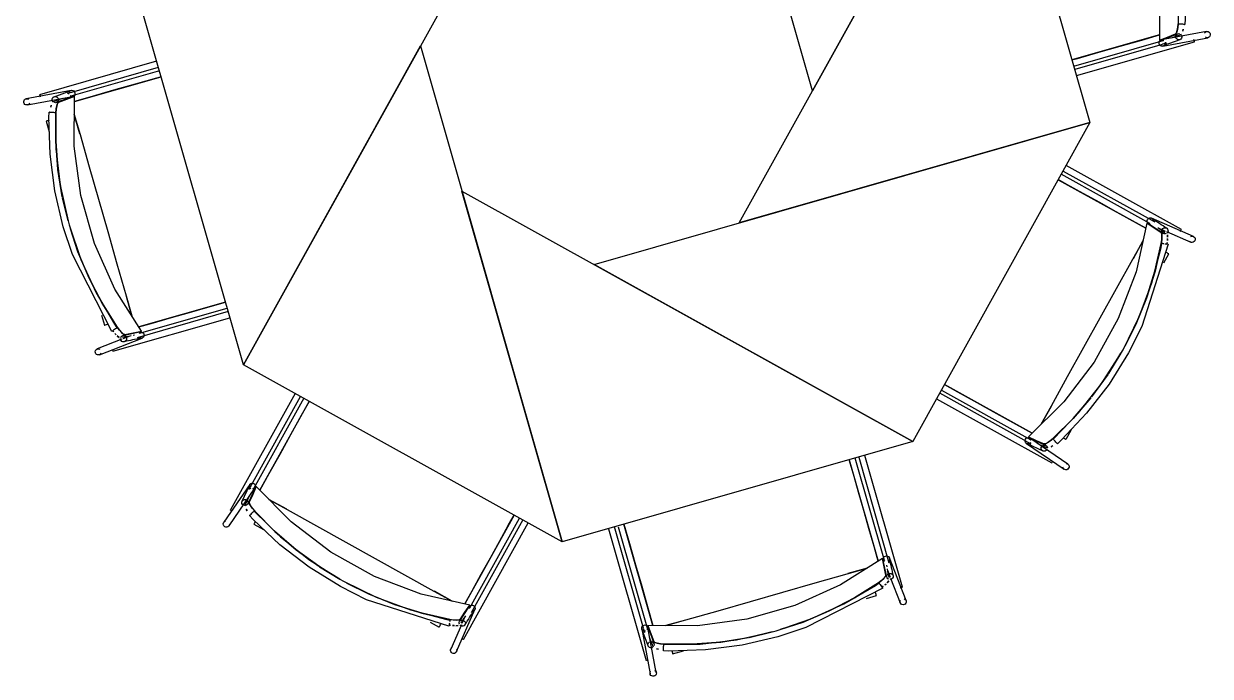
# Model space of a CAD drawing. Header units: metres. Extents: x 2.3 to 42.8, y 0.9 to 31.9.
# Drawn here: x 31.061 to 31.877, y 12.357 to 12.805 of the extents above; entities that cross this region are included whole.
import ezdxf

# ---------------------------------------------------------------- set-up
doc = ezdxf.new("R2010")
doc.units = ezdxf.units.M
for name, color, linetype in [('ARREDI', 9, 'Continuous'), ('PARETI_STRUTTURE', 7, 'Continuous'), ('PORTE_SCALE', 2, 'Continuous')]:
    doc.layers.add(name, color=color, linetype=linetype)

msp = doc.modelspace()

# ---------------------------------------------------------------- linework, layer by layer
at = {"layer": 'ARREDI'}
for points in [[(31.50598, 13.10003), (31.72505, 12.97839), (31.60341, 12.75932)], [(31.72504, 12.97838), (31.79394, 12.73747), (31.55302, 12.66858)], [(31.21232, 12.57115), (31.14342, 12.81207), (31.38434, 12.88096)], [(31.43139, 12.44951), (31.21232, 12.57115), (31.33395, 12.79021)], [(31.79394, 12.73747), (31.6723, 12.5184), (31.45323, 12.64004)], [(31.6723, 12.51841), (31.43138, 12.44951), (31.36249, 12.69042)]]:
    msp.add_lwpolyline(points, close=True, dxfattribs=at)
for points in [[(31.81239, 12.95276), (31.81093, 12.9547), (31.80939, 12.95641), (31.8081, 12.95751), (31.80728, 12.95783), (31.80146, 12.95669), (31.79567, 12.95555), (31.81395, 12.92661), (31.82795, 12.89533), (31.83736, 12.86237), (31.84203, 12.82842), (31.84181, 12.79419), (31.84734, 12.79629), (31.85286, 12.7984)], [(31.85454, 12.8054), (31.85432, 12.80285), (31.85391, 12.80063), (31.8534, 12.79906), (31.85286, 12.79838)], [(31.85287, 12.7984), (31.85341, 12.79911), (31.85392, 12.80072), (31.85432, 12.80298), (31.85453, 12.80541)], [(31.85624, 12.80512), (31.8556, 12.80516), (31.85514, 12.80517), (31.8549, 12.80519)], [(31.85895, 12.80496), (31.85919, 12.80495), (31.8592, 12.80495), (31.85916, 12.80495), (31.85888, 12.80496), (31.85838, 12.805), (31.85772, 12.80503), (31.85697, 12.80507), (31.85623, 12.80512)], [(31.85799, 12.80159), (31.85776, 12.80035)], [(31.85776, 12.80029), (31.858, 12.80158)], [(31.8726, 12.7989), (31.87303, 12.7995), (31.87365, 12.79992), (31.87413, 12.80007), (31.87414, 12.80007), (31.87438, 12.8001), (31.87513, 12.80001), (31.87579, 12.79968)], [(31.78163, 12.78052), (31.78549, 12.78162), (31.80014, 12.78581), (31.81485, 12.79002), (31.82955, 12.79423), (31.84184, 12.79773)], [(31.8423, 12.79045), (31.84179, 12.79099), (31.84149, 12.79168), (31.84143, 12.79243), (31.84164, 12.79315), (31.84208, 12.79375)], [(31.84181, 12.79419), (31.84481, 12.79392)], [(31.84482, 12.79392), (31.84182, 12.7942)], [(31.84565, 12.7927), (31.84571, 12.79195), (31.8455, 12.79123), (31.84505, 12.79062), (31.84444, 12.7902), (31.84397, 12.79006), (31.84396, 12.79006), (31.84372, 12.79004), (31.84297, 12.79012), (31.8423, 12.79045)], [(31.85672, 12.79806), (31.85119, 12.79594), (31.84984, 12.79542)], [(31.85379, 12.79473), (31.85328, 12.79527), (31.85296, 12.79596), (31.8529, 12.7967), (31.8531, 12.79742), (31.85351, 12.79802), (31.85353, 12.79802), (31.85412, 12.79842), (31.85426, 12.79848), (31.85483, 12.7986), (31.85557, 12.7985)], [(31.85676, 12.79763), (31.85706, 12.79694), (31.85713, 12.7962), (31.85694, 12.79548), (31.85651, 12.79488), (31.85647, 12.79484), (31.85591, 12.79448), (31.85576, 12.79442), (31.85519, 12.7943), (31.85445, 12.79439), (31.85379, 12.79473)], [(31.86556, 12.79386), (31.86538, 12.7945)], [(31.86578, 12.79309), (31.8657, 12.79336), (31.86556, 12.79386)], [(31.86579, 12.79305), (31.86579, 12.79304)], [(31.87579, 12.79969), (31.8763, 12.79915), (31.87661, 12.79845), (31.87665, 12.7977), (31.87646, 12.79698), (31.87601, 12.79638), (31.8754, 12.79596), (31.87491, 12.79581), (31.87466, 12.79578), (31.87393, 12.79587), (31.87326, 12.7962)], [(31.15573, 12.76902), (31.15254, 12.7681), (31.13787, 12.7639), (31.12316, 12.7597), (31.10847, 12.7555), (31.09619, 12.75199)], [(31.09237, 12.75702), (31.09231, 12.75777), (31.09252, 12.75849), (31.09297, 12.7591), (31.09358, 12.75952), (31.09405, 12.75966), (31.09406, 12.75966), (31.0943, 12.75969), (31.09505, 12.7596), (31.09572, 12.75927)], [(31.09571, 12.75928), (31.09623, 12.75874), (31.09653, 12.75804), (31.09659, 12.75729), (31.09638, 12.75657), (31.09594, 12.75597)], [(31.06223, 12.75004), (31.06172, 12.75058), (31.06141, 12.75127), (31.06137, 12.75202), (31.06156, 12.75274), (31.06201, 12.75334), (31.06262, 12.75376), (31.0631, 12.75391), (31.06335, 12.75394), (31.06409, 12.75386), (31.06476, 12.75352)], [(31.07223, 12.75667), (31.07223, 12.75669)], [(31.07224, 12.75663), (31.07232, 12.75636), (31.07246, 12.75586)], [(31.07246, 12.75586), (31.07264, 12.75522)], [(31.08126, 12.75209), (31.08095, 12.75279), (31.08089, 12.75352), (31.08108, 12.75424), (31.08151, 12.75484), (31.08155, 12.75488), (31.08211, 12.75524), (31.08226, 12.7553), (31.08283, 12.75542), (31.08357, 12.75533), (31.08423, 12.75499)], [(31.0813, 12.75166), (31.08683, 12.75379), (31.08818, 12.7543)], [(31.08423, 12.755), (31.08474, 12.75445), (31.08506, 12.75376), (31.08512, 12.75302), (31.08492, 12.7523), (31.0845, 12.7517), (31.08449, 12.7517), (31.08389, 12.7513), (31.08375, 12.75125), (31.08319, 12.75112), (31.08245, 12.75122)], [(31.08348, 12.74432), (31.0837, 12.74687), (31.0841, 12.74909), (31.08462, 12.75066), (31.08516, 12.75134)], [(31.08515, 12.75132), (31.08461, 12.75062), (31.0841, 12.749), (31.08369, 12.74674), (31.08349, 12.74431)], [(31.12563, 12.59696), (31.12709, 12.59502), (31.12863, 12.59331), (31.12992, 12.59221), (31.13074, 12.59189), (31.13656, 12.59303), (31.14235, 12.59417), (31.12407, 12.62312), (31.11007, 12.65439), (31.10066, 12.68735), (31.09599, 12.7213), (31.09621, 12.75553), (31.09068, 12.75344), (31.08516, 12.75132)], [(31.0932, 12.7558), (31.0962, 12.75553)], [(31.09621, 12.75553), (31.09321, 12.75581)], [(31.06542, 12.75082), (31.06499, 12.75022), (31.06436, 12.7498), (31.06389, 12.74965), (31.06388, 12.74965), (31.06364, 12.74962), (31.06289, 12.74971), (31.06222, 12.75004)], [(31.07906, 12.74476), (31.07883, 12.74477), (31.07881, 12.74477), (31.07886, 12.74477), (31.07913, 12.74476), (31.07963, 12.74472), (31.0803, 12.74469), (31.08105, 12.74465), (31.08179, 12.7446)], [(31.08026, 12.74943), (31.08002, 12.74814)], [(31.08003, 12.74813), (31.08025, 12.74937)], [(31.08178, 12.7446), (31.08242, 12.74456), (31.08288, 12.74455), (31.08312, 12.74453)], [(31.08788, 12.68642), (31.08487, 12.70541), (31.08338, 12.72484), (31.08348, 12.74431)], [(31.08347, 12.74417), (31.08339, 12.72474), (31.08488, 12.70533), (31.08789, 12.68639)], [(31.09998, 12.72969), (31.09613, 12.74312)], [(31.09613, 12.7431), (31.10007, 12.72932), (31.10639, 12.7072), (31.11274, 12.685), (31.1191, 12.66278), (31.12545, 12.64057), (31.13177, 12.61846), (31.13571, 12.60468)], [(31.07677, 12.73842), (31.0768, 12.73844)], [(31.07887, 12.73902), (31.07816, 12.73881), (31.07753, 12.73863), (31.07707, 12.73851), (31.0768, 12.73843)], [(31.83238, 12.66492), (31.82327, 12.66999), (31.81197, 12.67626), (31.80067, 12.68254), (31.78935, 12.68881), (31.77805, 12.69509), (31.7722, 12.69833)], [(31.09186, 12.66993), (31.088, 12.68582)], [(31.08801, 12.68577), (31.09186, 12.66994)], [(31.83403, 12.66819), (31.83352, 12.66873), (31.83324, 12.66943), (31.8332, 12.67018), (31.83342, 12.6709), (31.83387, 12.6715), (31.83449, 12.67191)], [(31.83449, 12.67191), (31.83522, 12.67208), (31.83597, 12.672), (31.83619, 12.67191), (31.8362, 12.67191), (31.83662, 12.67166), (31.83713, 12.67112), (31.83742, 12.67043), (31.83747, 12.66968)], [(31.12562, 12.59696), (31.11524, 12.61344), (31.10623, 12.63071), (31.09863, 12.64869), (31.0934, 12.66455)], [(31.0934, 12.66453), (31.09863, 12.64871), (31.1062, 12.63078), (31.1152, 12.61353), (31.12554, 12.59709)], [(31.84301, 12.65456), (31.84336, 12.65698), (31.84347, 12.65927), (31.84333, 12.66097), (31.84297, 12.66177), (31.83807, 12.66508), (31.83317, 12.66837), (31.82562, 12.63498), (31.8134, 12.60297), (31.79676, 12.57299), (31.77604, 12.54569), (31.75169, 12.52165), (31.75708, 12.51922), (31.76249, 12.5168)], [(31.83316, 12.66837), (31.83542, 12.66806)], [(31.84053, 12.66546), (31.8419, 12.66455), (31.84546, 12.66213)], [(31.84298, 12.66179), (31.84334, 12.66101), (31.84348, 12.65936), (31.84338, 12.6571), (31.84302, 12.65457)], [(31.84632, 12.66123), (31.8456, 12.66105), (31.84486, 12.66113), (31.84433, 12.66138), (31.84419, 12.66147), (31.84371, 12.66199), (31.84371, 12.66201), (31.84343, 12.66267), (31.8434, 12.66342), (31.84362, 12.66413), (31.84408, 12.66473), (31.84471, 12.66515)], [(31.84471, 12.66514), (31.84544, 12.66532), (31.84617, 12.66524), (31.8467, 12.66499), (31.84684, 12.66491), (31.8473, 12.66442), (31.84732, 12.66438), (31.8476, 12.6637), (31.84763, 12.66295), (31.84741, 12.66224), (31.84695, 12.66164)], [(31.85604, 12.66273), (31.85636, 12.66332)], [(31.85637, 12.66332), (31.85662, 12.66376), (31.85676, 12.66403)], [(31.85679, 12.66407), (31.85677, 12.66406)], [(31.76054, 12.53038), (31.7675, 12.5429), (31.77866, 12.56302), (31.78987, 12.58321), (31.80109, 12.60342), (31.8123, 12.6236), (31.82347, 12.64371), (31.83043, 12.65624)], [(31.84302, 12.65456), (31.8387, 12.63558), (31.83287, 12.61698), (31.82553, 12.59891), (31.81802, 12.58399)], [(31.81802, 12.58401), (31.82551, 12.59888), (31.83284, 12.61691), (31.83867, 12.63546), (31.84299, 12.65442)], [(31.83042, 12.65625), (31.82365, 12.64405)], [(31.84343, 12.6547), (31.84365, 12.65465), (31.84411, 12.65457), (31.84474, 12.65446)], [(31.84546, 12.65434), (31.8462, 12.65421), (31.84685, 12.6541)], [(31.84701, 12.65517), (31.84685, 12.6541)], [(31.84686, 12.6541), (31.84701, 12.65517)], [(31.84716, 12.66043), (31.8473, 12.65875)], [(31.84731, 12.65882), (31.84717, 12.66047)], [(31.84725, 12.6576), (31.84719, 12.65645)], [(31.84721, 12.65656), (31.84726, 12.65783)], [(31.84735, 12.65401), (31.84763, 12.65397), (31.84767, 12.65396), (31.84765, 12.65396)], [(31.86502, 12.65533), (31.86429, 12.65516), (31.86354, 12.65525), (31.86332, 12.65533), (31.86331, 12.65533), (31.86289, 12.65558), (31.86238, 12.65612)], [(31.86334, 12.6593), (31.86407, 12.65947), (31.86482, 12.65938), (31.86504, 12.6593), (31.86505, 12.6593), (31.86547, 12.65905), (31.86598, 12.65851), (31.86628, 12.65781), (31.8663, 12.65706), (31.86609, 12.65634), (31.86564, 12.65575), (31.86501, 12.65533)], [(31.84819, 12.64733), (31.84796, 12.64745), (31.84754, 12.64769), (31.84696, 12.64801), (31.84632, 12.64837)], [(31.13572, 12.60468), (31.1319, 12.61809)], [(31.14047, 12.59716), (31.15049, 12.60002), (31.16291, 12.60357), (31.17533, 12.60713), (31.18779, 12.61069), (31.20001, 12.61419)], [(31.11685, 12.59842), (31.1171, 12.59849), (31.11757, 12.59863), (31.11819, 12.59881), (31.11892, 12.59902)], [(31.12542, 12.59658), (31.12523, 12.59644), (31.12485, 12.59618), (31.12432, 12.59582)], [(31.13076, 12.59188), (31.12995, 12.59218), (31.12867, 12.59324), (31.12716, 12.59492), (31.12562, 12.59696)], [(31.1219, 12.5941), (31.12191, 12.59411)], [(31.12433, 12.59581), (31.12373, 12.5954), (31.12312, 12.59497), (31.12258, 12.59458), (31.12216, 12.59429), (31.12193, 12.59412)], [(31.12257, 12.59458), (31.12323, 12.59372)], [(31.12323, 12.59371), (31.12258, 12.59457)], [(31.12494, 12.59165), (31.12401, 12.59268)], [(31.12407, 12.59259), (31.12493, 12.59165)], [(31.12683, 12.58989), (31.12556, 12.59097)], [(31.12559, 12.59092), (31.12685, 12.58986)], [(31.1319, 12.58829), (31.13151, 12.58765), (31.13093, 12.58719), (31.13039, 12.58698), (31.13024, 12.58695), (31.12957, 12.58697), (31.12951, 12.58698), (31.12883, 12.58726), (31.12829, 12.58777), (31.12794, 12.58844), (31.12785, 12.58919)], [(31.128, 12.58992), (31.12839, 12.59055), (31.12897, 12.59101), (31.12951, 12.59122), (31.12967, 12.59125), (31.13039, 12.59122), (31.13107, 12.59094), (31.13161, 12.59043), (31.13196, 12.58976), (31.13206, 12.58901), (31.1319, 12.58829)], [(31.13509, 12.59102), (31.13346, 12.5907), (31.12924, 12.58988)], [(31.13758, 12.59151), (31.13664, 12.59133)], [(31.14391, 12.59072), (31.14353, 12.59009), (31.14294, 12.58963), (31.14272, 12.58953), (31.14271, 12.58952), (31.14223, 12.58939), (31.14148, 12.58942), (31.14079, 12.58971), (31.14023, 12.59021)], [(31.14235, 12.59417), (31.14053, 12.59279)], [(31.14161, 12.59368), (31.14236, 12.59365), (31.14305, 12.59337), (31.14361, 12.59286), (31.14396, 12.59221), (31.14407, 12.59146), (31.14391, 12.59072)], [(31.1146, 12.57924), (31.11421, 12.5786), (31.11362, 12.57814), (31.1134, 12.57805), (31.11339, 12.57803), (31.11292, 12.57791), (31.11217, 12.57794), (31.11147, 12.57821), (31.11092, 12.57873), (31.11057, 12.57939), (31.11046, 12.58013), (31.11061, 12.58087)], [(31.11061, 12.58087), (31.111, 12.5815), (31.11158, 12.58196), (31.1118, 12.58206), (31.11182, 12.58207), (31.11229, 12.5822), (31.11304, 12.58217), (31.11373, 12.58189)], [(31.12219, 12.58198), (31.12237, 12.58134)], [(31.12237, 12.58133), (31.12251, 12.58083), (31.12259, 12.58055), (31.12261, 12.5805), (31.12261, 12.58051)], [(31.8153, 12.5791), (31.80678, 12.56514)], [(31.80681, 12.56517), (31.8153, 12.57909)], [(31.80645, 12.56462), (31.79514, 12.54907)], [(31.79519, 12.54912), (31.80647, 12.56465)], [(31.69404, 12.55755), (31.70298, 12.55259), (31.71631, 12.54517), (31.72969, 12.53776), (31.74305, 12.53034), (31.75422, 12.52413)], [(31.79467, 12.54851), (31.78247, 12.53427), (31.76862, 12.52058)], [(31.76873, 12.52067), (31.78254, 12.53435), (31.79468, 12.54852)], [(31.25749, 12.54606), (31.25206, 12.53629), (31.24466, 12.52295), (31.23723, 12.50958), (31.22981, 12.49622), (31.2236, 12.48505)], [(31.76729, 12.54258), (31.76052, 12.53037)], [(31.74939, 12.51865), (31.74941, 12.5194), (31.74968, 12.52009), (31.75018, 12.52066), (31.75084, 12.52102), (31.75157, 12.52115)], [(31.75335, 12.51787), (31.75285, 12.5173), (31.7522, 12.51694), (31.75146, 12.51682), (31.75073, 12.51697), (31.7503, 12.51719), (31.75028, 12.51721), (31.75009, 12.51735), (31.74963, 12.51793), (31.7494, 12.51864)], [(31.75169, 12.52165), (31.75362, 12.51933)], [(31.75362, 12.51932), (31.75169, 12.52164)], [(31.76497, 12.51384), (31.75955, 12.51624), (31.75825, 12.51684)], [(31.76054, 12.51355), (31.76055, 12.5143), (31.76083, 12.51501), (31.7613, 12.51558), (31.76196, 12.51594), (31.76268, 12.51606), (31.76339, 12.51592), (31.76353, 12.51587), (31.76401, 12.51555), (31.76447, 12.51497), (31.76471, 12.51426)], [(31.76862, 12.52057), (31.76666, 12.51893), (31.7648, 12.51764), (31.76333, 12.51689), (31.76247, 12.51678)], [(31.76248, 12.5168), (31.76336, 12.51692), (31.76486, 12.51769), (31.76675, 12.51901), (31.76862, 12.52058)], [(31.76728, 12.51468), (31.76835, 12.51543)], [(31.76836, 12.51544), (31.76733, 12.51473)], [(31.76962, 12.51917), (31.76919, 12.51964), (31.76888, 12.51999), (31.76873, 12.52016)], [(31.77143, 12.51714), (31.77158, 12.51697), (31.7716, 12.51694), (31.77157, 12.51699), (31.77139, 12.51719), (31.77106, 12.51757), (31.77061, 12.51807), (31.77011, 12.51862), (31.76963, 12.51917)], [(31.77562, 12.52106), (31.77628, 12.5207), (31.77685, 12.52038), (31.77728, 12.52014), (31.7775, 12.52002)], [(31.76443, 12.5128), (31.76394, 12.51223), (31.7633, 12.51186), (31.76258, 12.51173), (31.76251, 12.51174), (31.76186, 12.51188), (31.76172, 12.51194), (31.76123, 12.51226), (31.76077, 12.51284), (31.76054, 12.51355)], [(31.6485, 12.43633), (31.64564, 12.44636), (31.64209, 12.45878), (31.63853, 12.47119), (31.63498, 12.48365), (31.63142, 12.49608), (31.6286, 12.5059)], [(31.76784, 12.50388), (31.76783, 12.50386), (31.76785, 12.50392), (31.76801, 12.50417), (31.76826, 12.50461)], [(31.76825, 12.50462), (31.76857, 12.5052)], [(31.7796, 12.5015), (31.77959, 12.50075), (31.77931, 12.50006), (31.77881, 12.49949), (31.77816, 12.49913), (31.77742, 12.499), (31.77669, 12.49914), (31.77626, 12.49938), (31.77624, 12.49938), (31.77605, 12.49953), (31.77559, 12.50011), (31.77535, 12.50082)], [(31.77753, 12.50332), (31.77827, 12.50318), (31.7787, 12.50295), (31.77871, 12.50295), (31.7789, 12.50279), (31.77936, 12.50221), (31.7796, 12.5015)], [(31.35404, 12.39624), (31.35645, 12.3959), (31.35875, 12.39579), (31.36044, 12.39592), (31.36125, 12.39629), (31.36455, 12.40119), (31.36784, 12.40609), (31.33445, 12.41363), (31.30244, 12.42585), (31.27247, 12.44249), (31.24516, 12.46322), (31.22112, 12.48756), (31.21869, 12.48217), (31.21627, 12.47677)], [(31.21735, 12.4859), (31.21678, 12.4864), (31.21642, 12.48706), (31.21629, 12.48779), (31.21645, 12.48853), (31.21667, 12.48896), (31.21668, 12.48897), (31.21682, 12.48917), (31.21741, 12.48963), (31.21811, 12.48986)], [(31.21812, 12.48986), (31.21887, 12.48985), (31.21956, 12.48957), (31.22013, 12.48907), (31.2205, 12.48842), (31.22062, 12.48768)], [(31.2188, 12.48563), (31.22112, 12.48756)], [(31.22112, 12.48756), (31.2188, 12.48563)], [(31.21227, 12.47483), (31.2117, 12.47532), (31.21133, 12.47596), (31.2112, 12.47668), (31.21122, 12.47675), (31.21136, 12.4774), (31.21141, 12.47754), (31.21173, 12.47803), (31.21232, 12.47848), (31.21302, 12.47872)], [(31.21303, 12.47872), (31.21378, 12.4787), (31.21448, 12.47842), (31.21505, 12.47795), (31.21541, 12.4773), (31.21554, 12.47658), (31.2154, 12.47587), (31.21534, 12.47573), (31.21503, 12.47524), (31.21444, 12.47479), (31.21373, 12.47455)], [(31.21331, 12.47429), (31.21572, 12.47969), (31.21631, 12.48101)], [(31.22005, 12.47064), (31.21841, 12.47259), (31.21712, 12.47445), (31.21637, 12.47593), (31.21626, 12.47679)], [(31.21628, 12.47677), (31.2164, 12.4759), (31.21716, 12.4744), (31.21848, 12.47251), (31.22005, 12.47063)], [(31.24205, 12.47196), (31.22985, 12.47874)], [(31.22985, 12.47872), (31.24238, 12.47176), (31.26249, 12.46059), (31.28269, 12.44939), (31.30289, 12.43816), (31.32308, 12.42696), (31.34319, 12.41579), (31.35571, 12.40883)], [(31.20335, 12.47142), (31.20334, 12.47143), (31.2034, 12.4714), (31.20365, 12.47125), (31.20409, 12.471)], [(31.20409, 12.47101), (31.20468, 12.47069)], [(31.21415, 12.47197), (31.2149, 12.47091)], [(31.21491, 12.4709), (31.2142, 12.47192)], [(31.21661, 12.46783), (31.21645, 12.46767), (31.21642, 12.46766), (31.21646, 12.46769), (31.21667, 12.46787), (31.21704, 12.4682), (31.21754, 12.46865), (31.2181, 12.46915), (31.21864, 12.46963)], [(31.21864, 12.46964), (31.21912, 12.47007), (31.21946, 12.47037), (31.21963, 12.47053)], [(31.2641, 12.43281), (31.24854, 12.44411), (31.23375, 12.45679), (31.22006, 12.47063)], [(31.22015, 12.47053), (31.23383, 12.45672), (31.24859, 12.44407), (31.26412, 12.43279)], [(31.3644, 12.40687), (31.36946, 12.41599), (31.37573, 12.42729), (31.382, 12.43858), (31.38829, 12.4499), (31.39457, 12.46121), (31.39828, 12.46789)], [(31.20098, 12.45965), (31.20023, 12.45967), (31.19953, 12.45995), (31.19896, 12.46045), (31.1986, 12.4611), (31.19848, 12.46183), (31.19862, 12.46257), (31.19885, 12.463), (31.19885, 12.46301), (31.19901, 12.46321), (31.19959, 12.46367), (31.2003, 12.4639)], [(31.2028, 12.46173), (31.20266, 12.46099), (31.20242, 12.46056), (31.20242, 12.46055), (31.20227, 12.46035), (31.20169, 12.45989), (31.20098, 12.45966)], [(31.22053, 12.46363), (31.22017, 12.46298), (31.21985, 12.46241), (31.21962, 12.46198), (31.21949, 12.46176)], [(31.47378, 12.46163), (31.47755, 12.4484), (31.48175, 12.43373), (31.48596, 12.41902), (31.49017, 12.40434), (31.49367, 12.39205)], [(31.6487, 12.42149), (31.65064, 12.42295), (31.65235, 12.42449), (31.65345, 12.42578), (31.65377, 12.42662), (31.65263, 12.43242), (31.65149, 12.43821), (31.62254, 12.41994), (31.59127, 12.40594), (31.55831, 12.39652), (31.52436, 12.39185), (31.49013, 12.39207), (31.49223, 12.38655), (31.49434, 12.38102)], [(31.65149, 12.43822), (31.65288, 12.4364)], [(31.65198, 12.43747), (31.65201, 12.43822), (31.65229, 12.43892), (31.6528, 12.43947), (31.65345, 12.43982), (31.6542, 12.43993), (31.65494, 12.43978)], [(31.65415, 12.43345), (31.65434, 12.4325)], [(31.65494, 12.43978), (31.65558, 12.43939), (31.65603, 12.43881), (31.65615, 12.43858), (31.65615, 12.43857), (31.65627, 12.4381), (31.65624, 12.43735), (31.65595, 12.43665), (31.65545, 12.4361)], [(31.27857, 12.42396), (31.26462, 12.43247)], [(31.26465, 12.43245), (31.27856, 12.42396)], [(31.50256, 12.39199), (31.51634, 12.39594), (31.53847, 12.40226), (31.56066, 12.40861), (31.58288, 12.41497), (31.60509, 12.42131), (31.6272, 12.42763), (31.64098, 12.43158)], [(31.64098, 12.43158), (31.62757, 12.42776)], [(31.65378, 12.42662), (31.65348, 12.42582), (31.65242, 12.42454), (31.65074, 12.42303), (31.6487, 12.42148)], [(31.65575, 12.42386), (31.65511, 12.42425), (31.65465, 12.42484), (31.65444, 12.42538), (31.65441, 12.42553), (31.65444, 12.42625), (31.65472, 12.42693), (31.65523, 12.42748), (31.6559, 12.42782), (31.65665, 12.42792), (31.65737, 12.42777)], [(31.65465, 12.43095), (31.65496, 12.42933), (31.65578, 12.4251)], [(31.65738, 12.42777), (31.65801, 12.42738), (31.65847, 12.42679), (31.65868, 12.42625), (31.65871, 12.4261), (31.6587, 12.42543), (31.65868, 12.42538), (31.6584, 12.4247), (31.65789, 12.42415), (31.65722, 12.42381), (31.65647, 12.42371)], [(31.35404, 12.39624), (31.33505, 12.40056), (31.31645, 12.40639), (31.29839, 12.41372), (31.28347, 12.42124)], [(31.28348, 12.42124), (31.29836, 12.41375), (31.31638, 12.40642), (31.33494, 12.40058), (31.3539, 12.39626)], [(31.6487, 12.42148), (31.63223, 12.41111), (31.61495, 12.40209), (31.59698, 12.3945), (31.58111, 12.38926)], [(31.58113, 12.38927), (31.59695, 12.39449), (31.61488, 12.40206), (31.63213, 12.41106), (31.64858, 12.42141)], [(31.64908, 12.42129), (31.64922, 12.42109), (31.64948, 12.42072), (31.64984, 12.42019)], [(31.64985, 12.4202), (31.65026, 12.4196), (31.65069, 12.41899), (31.65108, 12.41845), (31.65137, 12.41803), (31.65154, 12.41779)], [(31.65108, 12.41844), (31.65194, 12.41909)], [(31.65195, 12.4191), (31.65109, 12.41844)], [(31.65156, 12.41776), (31.65155, 12.41778)], [(31.65401, 12.4208), (31.65298, 12.41987)], [(31.65307, 12.41993), (31.65401, 12.42079)], [(31.65578, 12.4227), (31.65469, 12.42142)], [(31.65474, 12.42145), (31.6558, 12.42272)], [(31.66369, 12.41805), (31.66432, 12.41823)], [(31.66433, 12.41824), (31.66482, 12.41837), (31.66511, 12.41846), (31.66516, 12.41847), (31.66515, 12.41847)], [(31.35572, 12.40883), (31.34353, 12.41561)], [(31.64724, 12.41271), (31.64717, 12.41296), (31.64703, 12.41343), (31.64685, 12.41406), (31.64664, 12.41478)], [(31.66479, 12.40647), (31.66416, 12.40686), (31.6637, 12.40745), (31.6636, 12.40767), (31.66359, 12.40768), (31.66346, 12.40815), (31.66349, 12.4089), (31.66377, 12.4096)], [(31.66642, 12.41046), (31.66706, 12.41007), (31.66752, 12.40949), (31.66762, 12.40927), (31.66763, 12.40925), (31.66776, 12.40878), (31.66773, 12.40803), (31.66745, 12.40734), (31.66694, 12.40678), (31.66627, 12.40643), (31.66553, 12.40632), (31.6648, 12.40648)], [(31.36784, 12.4061), (31.36754, 12.40383)], [(31.36767, 12.40522), (31.36821, 12.40574), (31.3689, 12.40601), (31.36965, 12.40606), (31.37038, 12.40583), (31.37097, 12.40539), (31.37139, 12.40476)], [(31.37139, 12.40476), (31.37155, 12.40404), (31.37147, 12.40329), (31.37139, 12.40307), (31.37139, 12.40305), (31.37114, 12.40264), (31.3706, 12.40212), (31.3699, 12.40183), (31.36915, 12.40179)], [(31.3468, 12.39107), (31.34693, 12.3913), (31.34717, 12.39172), (31.34749, 12.3923), (31.34785, 12.39294)], [(31.35357, 12.3924), (31.35464, 12.39225)], [(31.35381, 12.39379), (31.35369, 12.39306), (31.35358, 12.3924)], [(31.35465, 12.39225), (31.35358, 12.3924)], [(31.35417, 12.39583), (31.35413, 12.39561), (31.35405, 12.39515), (31.35394, 12.39452)], [(31.36127, 12.39628), (31.36049, 12.39592), (31.35884, 12.39578), (31.35657, 12.39587), (31.35405, 12.39624)], [(31.36071, 12.39294), (31.36053, 12.39366), (31.36061, 12.3944), (31.36086, 12.39492), (31.36094, 12.39506), (31.36147, 12.39555), (31.36215, 12.39583), (31.3629, 12.39586), (31.36361, 12.39563), (31.36421, 12.39517), (31.36462, 12.39455)], [(31.36462, 12.39455), (31.3648, 12.39382), (31.36471, 12.39309), (31.36446, 12.39256), (31.36438, 12.39242), (31.3639, 12.39196), (31.36385, 12.39193), (31.36317, 12.39166), (31.36242, 12.39163), (31.36171, 12.39185), (31.36112, 12.39231)], [(31.36494, 12.39873), (31.36402, 12.39735), (31.3616, 12.3938)], [(31.48639, 12.39158), (31.48693, 12.39209), (31.48762, 12.3924), (31.48837, 12.39245), (31.48909, 12.39224), (31.48969, 12.3918)], [(31.51597, 12.39584), (31.50254, 12.392)], [(31.35349, 12.3919), (31.35345, 12.39163), (31.35343, 12.39158), (31.35343, 12.3916)], [(31.35708, 12.39201), (31.35593, 12.39207)], [(31.35603, 12.39205), (31.35731, 12.392)], [(31.3599, 12.39209), (31.35822, 12.39195)], [(31.35829, 12.39194), (31.35993, 12.39208)], [(31.48864, 12.38823), (31.48789, 12.38818), (31.48717, 12.38839), (31.48656, 12.38883), (31.48614, 12.38944), (31.486, 12.38991), (31.486, 12.38993), (31.48598, 12.39016), (31.48606, 12.39091), (31.48639, 12.39158)], [(31.48986, 12.38907), (31.49014, 12.39207)], [(31.49013, 12.39207), (31.48986, 12.38907)], [(31.57573, 12.38772), (31.55985, 12.38386)], [(31.55989, 12.38388), (31.57572, 12.38772)], [(31.35481, 12.37424), (31.35464, 12.37496), (31.35472, 12.37571), (31.35481, 12.37594), (31.35481, 12.37595), (31.35506, 12.37637), (31.3556, 12.37688)], [(31.36221, 12.38321), (31.36279, 12.38289)], [(31.3628, 12.38289), (31.36324, 12.38264), (31.3635, 12.3825)], [(31.36355, 12.38247), (31.36354, 12.38248)], [(31.49357, 12.37712), (31.49288, 12.37682), (31.49214, 12.37675), (31.49142, 12.37694), (31.49082, 12.37737), (31.49078, 12.37742), (31.49042, 12.37797), (31.49036, 12.37812), (31.49024, 12.37869), (31.49033, 12.37943), (31.49067, 12.3801)], [(31.49067, 12.38009), (31.49121, 12.38061), (31.4919, 12.38093), (31.49264, 12.38098), (31.49336, 12.38079), (31.49396, 12.38037), (31.49396, 12.38036), (31.49436, 12.37976), (31.49442, 12.37962), (31.49454, 12.37905), (31.49444, 12.37831)], [(31.494, 12.37716), (31.49188, 12.38269), (31.49136, 12.38404)], [(31.50135, 12.37934), (31.49879, 12.37957), (31.49657, 12.37997), (31.495, 12.38048), (31.49432, 12.38102)], [(31.49434, 12.38102), (31.49505, 12.38048), (31.49666, 12.37996), (31.49892, 12.37956), (31.50135, 12.37935)], [(31.49623, 12.37612), (31.49752, 12.37589)], [(31.49753, 12.3759), (31.49629, 12.37612)], [(31.5009, 12.37493), (31.50089, 12.37469), (31.50089, 12.37468), (31.50089, 12.37472), (31.5009, 12.375), (31.50095, 12.3755), (31.50097, 12.37616), (31.50101, 12.37691), (31.50106, 12.37765)], [(31.50106, 12.37765), (31.5011, 12.37829), (31.50111, 12.37875), (31.50113, 12.37898)], [(31.55924, 12.38374), (31.54025, 12.38073), (31.52082, 12.37924), (31.50135, 12.37934)], [(31.5015, 12.37934), (31.52093, 12.37926), (31.54033, 12.38074), (31.55927, 12.38376)], [(31.35878, 12.37591), (31.35894, 12.37519), (31.35886, 12.37444), (31.35878, 12.37422), (31.35878, 12.3742), (31.35853, 12.37379), (31.35799, 12.37327), (31.35729, 12.37298), (31.35654, 12.37295), (31.35582, 12.37316), (31.35522, 12.37362), (31.3548, 12.37425)], [(31.48899, 12.36809), (31.48898, 12.36809)], [(31.48903, 12.3681), (31.48931, 12.36819), (31.48981, 12.36833)], [(31.4898, 12.36833), (31.49044, 12.36851)], [(31.50664, 12.37474), (31.50685, 12.37403), (31.50703, 12.37339), (31.50715, 12.37293), (31.50724, 12.37267)], [(31.50724, 12.37264), (31.50723, 12.37266)], [(31.49563, 12.35809), (31.49509, 12.35758), (31.49439, 12.35728), (31.49364, 12.35723), (31.49292, 12.35743), (31.49232, 12.35787), (31.4919, 12.35848), (31.49175, 12.35897), (31.49172, 12.35922), (31.49181, 12.35996), (31.49214, 12.36062)], [(31.49484, 12.36128), (31.49544, 12.36085), (31.49586, 12.36023), (31.49601, 12.35976), (31.49601, 12.35974), (31.49604, 12.35951), (31.49595, 12.35876), (31.49562, 12.35809)]]:
    msp.add_lwpolyline(points, dxfattribs=at)
at = {"layer": 'PARETI_STRUTTURE'}
for points in [[(31.85488, 12.80519), (31.85449, 12.8303), (31.85159, 12.85522), (31.84619, 12.87972), (31.84541, 12.8825)], [(31.84958, 12.88369), (31.85531, 12.85907), (31.85856, 12.83398), (31.85931, 12.80872), (31.8592, 12.80496)], [(31.87413, 12.80007), (31.84317, 12.79432)], [(31.84183, 12.79776), (31.78163, 12.78054)], [(31.78281, 12.77638), (31.84431, 12.79396)], [(31.78468, 12.76984), (31.8658, 12.79303)], [(31.84324, 12.79454), (31.84336, 12.79458), (31.84349, 12.79462), (31.84361, 12.79468), (31.84374, 12.79472), (31.84385, 12.79476), (31.84398, 12.7948), (31.8441, 12.79484), (31.84423, 12.79489), (31.84435, 12.79494), (31.84448, 12.79498), (31.8446, 12.79502), (31.84473, 12.79507), (31.84485, 12.79511), (31.84498, 12.79515), (31.84509, 12.7952), (31.84521, 12.79525), (31.84534, 12.79529), (31.84546, 12.79533), (31.84559, 12.79537), (31.84571, 12.79543), (31.84584, 12.79547), (31.84596, 12.79551), (31.84609, 12.79555), (31.8462, 12.79559), (31.84632, 12.79564), (31.84645, 12.79569), (31.84657, 12.79573), (31.8467, 12.79577), (31.84682, 12.79582), (31.84695, 12.79586), (31.84707, 12.79591), (31.8472, 12.79595), (31.84731, 12.796), (31.84743, 12.79604), (31.84756, 12.79608), (31.84768, 12.79612), (31.84781, 12.79618), (31.84793, 12.79622), (31.84806, 12.79626), (31.84818, 12.7963), (31.84831, 12.79634), (31.84843, 12.79639), (31.84855, 12.79644), (31.84867, 12.79648), (31.8488, 12.79652), (31.84892, 12.79657), (31.84905, 12.79661), (31.84917, 12.79666), (31.8493, 12.7967), (31.84942, 12.79675), (31.84955, 12.79679), (31.84966, 12.79683), (31.84978, 12.79687), (31.84991, 12.79693), (31.85003, 12.79697), (31.85016, 12.79701), (31.85028, 12.79705), (31.85041, 12.79709), (31.85053, 12.79714), (31.85066, 12.79719), (31.85078, 12.79723), (31.85089, 12.79727), (31.85102, 12.79732), (31.85114, 12.79736), (31.85127, 12.79741), (31.85139, 12.79745), (31.85152, 12.7975), (31.85164, 12.79754), (31.85177, 12.79758), (31.85189, 12.79762), (31.852, 12.79768), (31.85213, 12.79772), (31.85225, 12.79776), (31.85238, 12.7978), (31.8525, 12.79784), (31.85263, 12.7979), (31.85275, 12.79794), (31.85288, 12.79798), (31.853, 12.79802), (31.85311, 12.79807), (31.85324, 12.79811), (31.85336, 12.79816), (31.85349, 12.7982), (31.85361, 12.79825), (31.85374, 12.79829), (31.85386, 12.79833), (31.85399, 12.79837), (31.85411, 12.79843), (31.85424, 12.79847), (31.85427, 12.79848)], [(31.84675, 12.79209), (31.84393, 12.79129)], [(31.84396, 12.79006), (31.87492, 12.79581)], [(31.85576, 12.79442), (31.8447, 12.79046)], [(31.85201, 12.79617), (31.853, 12.79644)], [(31.84371, 12.79122), (31.78349, 12.774)], [(31.15268, 12.7797), (31.07222, 12.75668)], [(31.09431, 12.7585), (31.15386, 12.77553)], [(31.15455, 12.77316), (31.09372, 12.75575)], [(31.09619, 12.75196), (31.15574, 12.76899)], [(31.09405, 12.75966), (31.0631, 12.75391)], [(31.08225, 12.7553), (31.09332, 12.75926)], [(31.06389, 12.74965), (31.09485, 12.7554)], [(31.09478, 12.75518), (31.09465, 12.75514), (31.09453, 12.7551), (31.0944, 12.75504), (31.09428, 12.755), (31.09417, 12.75496), (31.09404, 12.75492), (31.09392, 12.75488), (31.09379, 12.75484), (31.09367, 12.75478), (31.09354, 12.75474), (31.09342, 12.7547), (31.09329, 12.75466), (31.09317, 12.75461), (31.09304, 12.75457), (31.09293, 12.75452), (31.09281, 12.75447), (31.09268, 12.75443), (31.09256, 12.75439), (31.09243, 12.75435), (31.09231, 12.75429), (31.09218, 12.75425), (31.09206, 12.75421), (31.09193, 12.75417), (31.09182, 12.75413), (31.0917, 12.75409), (31.09157, 12.75403), (31.09145, 12.75399), (31.09132, 12.75395), (31.0912, 12.75391), (31.09107, 12.75386), (31.09095, 12.75381), (31.09082, 12.75377), (31.09071, 12.75372), (31.09059, 12.75368), (31.09046, 12.75364), (31.09034, 12.7536), (31.09021, 12.75354), (31.09009, 12.7535), (31.08996, 12.75346), (31.08984, 12.75342), (31.08971, 12.75338), (31.08959, 12.75334), (31.08947, 12.75328), (31.08935, 12.75324), (31.08922, 12.7532), (31.0891, 12.75316), (31.08897, 12.75311), (31.08885, 12.75306), (31.08872, 12.75302), (31.0886, 12.75297), (31.08847, 12.75293), (31.08836, 12.75289), (31.08824, 12.75285), (31.08811, 12.75279), (31.08799, 12.75275), (31.08786, 12.75271), (31.08774, 12.75267), (31.08761, 12.75263), (31.08749, 12.75257), (31.08736, 12.75253), (31.08724, 12.75249), (31.08713, 12.75245), (31.087, 12.75241), (31.08688, 12.75236), (31.08675, 12.75231), (31.08663, 12.75227), (31.0865, 12.75222), (31.08638, 12.75218), (31.08625, 12.75214), (31.08613, 12.7521), (31.08602, 12.75204), (31.08589, 12.752), (31.08577, 12.75196), (31.08564, 12.75192), (31.08552, 12.75188), (31.08539, 12.75182), (31.08527, 12.75178), (31.08514, 12.75174), (31.08502, 12.7517), (31.0849, 12.75166), (31.08478, 12.75161), (31.08465, 12.75156), (31.08453, 12.75152), (31.0844, 12.75147), (31.08428, 12.75143), (31.08415, 12.75139), (31.08403, 12.75134), (31.0839, 12.75129), (31.08378, 12.75125), (31.08375, 12.75124)], [(31.08601, 12.75355), (31.08502, 12.75328)], [(31.09127, 12.75763), (31.09409, 12.75844)], [(31.08844, 12.66603), (31.0827, 12.69065), (31.07945, 12.71574), (31.0787, 12.741), (31.07881, 12.74476)], [(31.08314, 12.74453), (31.08352, 12.71942), (31.08643, 12.6945), (31.09183, 12.67), (31.09261, 12.66722)], [(31.07677, 12.73842), (31.07887, 12.73108)], [(31.83512, 12.66832), (31.7743, 12.7021)], [(31.7755, 12.70426), (31.83845, 12.6693)], [(31.85679, 12.66407), (31.77759, 12.70805)], [(31.77219, 12.69831), (31.83237, 12.66489)], [(31.86505, 12.6593), (31.8362, 12.67191)], [(31.1219, 12.5941), (31.09477, 12.64682), (31.08844, 12.66603)], [(31.0926, 12.66722), (31.1007, 12.6435), (31.11113, 12.62069), (31.1238, 12.59907), (31.12544, 12.59659)], [(31.83446, 12.66794), (31.83545, 12.66751)], [(31.84433, 12.66138), (31.83448, 12.66771)], [(31.84127, 12.66497), (31.8457, 12.66304)], [(31.84355, 12.66364), (31.8419, 12.66456)], [(31.84661, 12.66263), (31.86331, 12.65533)], [(31.81669, 12.58154), (31.82774, 12.60404), (31.83648, 12.62754), (31.84282, 12.65178), (31.84341, 12.65471)], [(31.84767, 12.65396), (31.82958, 12.5975), (31.82047, 12.57944)], [(31.84476, 12.64108), (31.84822, 12.64731)], [(31.2, 12.61422), (31.14044, 12.59719)], [(31.11485, 12.60527), (31.11681, 12.59841)], [(31.20187, 12.60767), (31.13927, 12.58977)], [(31.14093, 12.59282), (31.2012, 12.61006)], [(31.12261, 12.5805), (31.20307, 12.60352)], [(31.12878, 12.58872), (31.11181, 12.58206)], [(31.11339, 12.57804), (31.14271, 12.58952)], [(31.13421, 12.59084), (31.1295, 12.589)], [(31.12951, 12.59122), (31.14096, 12.59371)], [(31.13166, 12.59017), (31.13346, 12.59068)], [(31.14113, 12.59355), (31.14013, 12.59316)], [(31.76871, 12.52018), (31.7862, 12.53822), (31.80176, 12.55789), (31.81527, 12.57903), (31.81669, 12.58154)], [(31.82047, 12.57944), (31.80711, 12.55796), (31.79168, 12.53794), (31.77435, 12.51955), (31.7716, 12.51695)], [(31.75423, 12.52415), (31.69405, 12.55757)], [(31.24778, 12.55146), (31.20335, 12.47143)], [(31.21768, 12.48832), (31.25157, 12.54935)], [(31.25373, 12.54815), (31.2192, 12.48596)], [(31.68864, 12.54783), (31.76784, 12.50386)], [(31.75094, 12.5182), (31.69074, 12.55162)], [(31.69195, 12.55378), (31.75329, 12.51971)], [(31.22363, 12.48502), (31.25752, 12.54605)], [(31.77753, 12.52), (31.78124, 12.52668)], [(31.75029, 12.5172), (31.77625, 12.49938)], [(31.76172, 12.51194), (31.7511, 12.51696)], [(31.7537, 12.51666), (31.75113, 12.5181)], [(31.7787, 12.50295), (31.75274, 12.52077)], [(31.75295, 12.52088), (31.75307, 12.52082), (31.75318, 12.52077), (31.75331, 12.52071), (31.75342, 12.52066), (31.75355, 12.5206), (31.75366, 12.52054), (31.75378, 12.52049), (31.75389, 12.52043), (31.75402, 12.52038), (31.75413, 12.52032), (31.75425, 12.52027), (31.75436, 12.52021), (31.75449, 12.52014), (31.75461, 12.52009), (31.75473, 12.52003), (31.75485, 12.51998), (31.75496, 12.51992), (31.75509, 12.51986), (31.7552, 12.51981), (31.75532, 12.51975), (31.75543, 12.5197), (31.75556, 12.51964), (31.75567, 12.51959), (31.7558, 12.51953), (31.75591, 12.51948), (31.75603, 12.51942), (31.75614, 12.51936), (31.75627, 12.51931), (31.75639, 12.51925), (31.7565, 12.5192), (31.75663, 12.51914), (31.75674, 12.51909), (31.75686, 12.51903), (31.75698, 12.51898), (31.7571, 12.51892), (31.75721, 12.51886), (31.75734, 12.51879), (31.75745, 12.51874), (31.75757, 12.51868), (31.75768, 12.51863), (31.75781, 12.51857), (31.75793, 12.51852), (31.75805, 12.51846), (31.75817, 12.51841), (31.75828, 12.51835), (31.75841, 12.51829), (31.75852, 12.51824), (31.75864, 12.51818), (31.75875, 12.51813), (31.75888, 12.51807), (31.75899, 12.51802), (31.75911, 12.51796), (31.75923, 12.51791), (31.75935, 12.51785), (31.75946, 12.51779), (31.75959, 12.51774), (31.75971, 12.51768), (31.75982, 12.51763), (31.75995, 12.51757), (31.76006, 12.51752), (31.76018, 12.51745), (31.7603, 12.51739), (31.76042, 12.51734), (31.76053, 12.51728), (31.76066, 12.51723), (31.76077, 12.51717), (31.76089, 12.51711), (31.761, 12.51706), (31.76113, 12.517), (31.76125, 12.51695), (31.76136, 12.51689), (31.76149, 12.51684), (31.7616, 12.51678), (31.76173, 12.51673), (31.76184, 12.51667), (31.76196, 12.51661), (31.76207, 12.51656), (31.7622, 12.5165), (31.76231, 12.51645), (31.76243, 12.51639), (31.76255, 12.51634), (31.76267, 12.51628), (31.76278, 12.51623), (31.76291, 12.51617), (31.76303, 12.5161), (31.76314, 12.51604), (31.76327, 12.51599), (31.76338, 12.51593), (31.7635, 12.51588), (31.76353, 12.51586)], [(31.75956, 12.51624), (31.7612, 12.51532)], [(31.65284, 12.4368), (31.63274, 12.50709)], [(31.63512, 12.50777), (31.6559, 12.43513)], [(31.66516, 12.41847), (31.63928, 12.50896)], [(31.62858, 12.5059), (31.64848, 12.43632)], [(31.21667, 12.48896), (31.19885, 12.463)], [(31.20242, 12.46056), (31.22025, 12.48652)], [(31.21141, 12.47754), (31.21644, 12.48816)], [(31.22035, 12.48631), (31.2203, 12.48618), (31.22024, 12.48607), (31.22019, 12.48595), (31.22013, 12.48584), (31.22008, 12.48571), (31.22002, 12.4856), (31.21996, 12.48548), (31.21991, 12.48536), (31.21985, 12.48524), (31.2198, 12.48513), (31.21974, 12.485), (31.21969, 12.48489), (31.21962, 12.48477), (31.21956, 12.48464), (31.21951, 12.48453), (31.21945, 12.48441), (31.2194, 12.4843), (31.21934, 12.48417), (31.21928, 12.48406), (31.21923, 12.48393), (31.21917, 12.48382), (31.21912, 12.4837), (31.21906, 12.48359), (31.21901, 12.48346), (31.21895, 12.48335), (31.2189, 12.48323), (31.21884, 12.48311), (31.21878, 12.48299), (31.21873, 12.48286), (31.21867, 12.48275), (31.21862, 12.48263), (31.21856, 12.48252), (31.21851, 12.48239), (31.21845, 12.48228), (31.2184, 12.48216), (31.21834, 12.48205), (31.21827, 12.48192), (31.21821, 12.48181), (31.21816, 12.48168), (31.2181, 12.48157), (31.21805, 12.48145), (31.21799, 12.48132), (31.21794, 12.48121), (31.21788, 12.48109), (31.21783, 12.48098), (31.21777, 12.48085), (31.21771, 12.48074), (31.21766, 12.48061), (31.2176, 12.4805), (31.21755, 12.48038), (31.21749, 12.48027), (31.21744, 12.48014), (31.21738, 12.48003), (31.21733, 12.47991), (31.21727, 12.4798), (31.21721, 12.47967), (31.21716, 12.47955), (31.2171, 12.47943), (31.21705, 12.47931), (31.21699, 12.4792), (31.21692, 12.47907), (31.21687, 12.47896), (31.21681, 12.47884), (31.21676, 12.47873), (31.2167, 12.4786), (31.21665, 12.47849), (31.21659, 12.47836), (31.21653, 12.47825), (31.21648, 12.47813), (31.21642, 12.478), (31.21637, 12.47789), (31.21631, 12.47777), (31.21626, 12.47766), (31.2162, 12.47753), (31.21615, 12.47742), (31.21609, 12.4773), (31.21603, 12.47718), (31.21598, 12.47706), (31.21592, 12.47695), (31.21587, 12.47682), (31.21581, 12.47671), (31.21576, 12.47659), (31.2157, 12.47648), (31.21565, 12.47635), (31.21558, 12.47623), (31.21552, 12.47611), (31.21546, 12.47599), (31.21541, 12.47588), (31.21535, 12.47575), (31.21534, 12.47573)], [(31.21614, 12.48556), (31.21757, 12.48813)], [(31.21572, 12.4797), (31.2148, 12.47806)], [(31.27891, 12.41879), (31.25744, 12.43215), (31.23741, 12.44758), (31.21902, 12.46491), (31.21643, 12.46766)], [(31.21965, 12.47054), (31.2377, 12.45306), (31.25736, 12.4375), (31.2785, 12.42399), (31.28102, 12.42257)], [(31.39825, 12.46791), (31.36436, 12.40688)], [(31.3678, 12.40414), (31.40203, 12.4658)], [(31.21947, 12.46172), (31.22615, 12.45802)], [(31.36355, 12.38247), (31.40798, 12.4625)], [(31.4042, 12.4646), (31.36878, 12.40081)], [(31.4631, 12.45858), (31.48897, 12.36809)], [(31.48716, 12.39017), (31.46726, 12.45977)], [(31.46983, 12.45979), (31.48991, 12.38958)], [(31.4937, 12.39205), (31.4738, 12.46163)], [(31.65444, 12.42538), (31.65195, 12.43682)], [(31.65211, 12.43699), (31.6525, 12.43599)], [(31.66762, 12.40926), (31.65614, 12.43858)], [(31.65482, 12.43008), (31.65666, 12.42537)], [(31.65549, 12.42752), (31.65498, 12.42933)], [(31.35343, 12.39158), (31.29697, 12.40968), (31.27892, 12.41879)], [(31.28102, 12.42257), (31.30352, 12.41152), (31.32702, 12.40278), (31.35125, 12.39643), (31.35417, 12.39585)], [(31.57844, 12.38847), (31.60216, 12.39657), (31.62497, 12.407), (31.64659, 12.41966), (31.64907, 12.4213)], [(31.65156, 12.41776), (31.59884, 12.39064), (31.57963, 12.3843)], [(31.65694, 12.42465), (31.6636, 12.40768)], [(31.64039, 12.41071), (31.64725, 12.41267)], [(31.35878, 12.37421), (31.37139, 12.40306)], [(31.36085, 12.39493), (31.36719, 12.40478)], [(31.36742, 12.4048), (31.36699, 12.40381)], [(31.34055, 12.3945), (31.34679, 12.39104)], [(31.36211, 12.39265), (31.3548, 12.37595)], [(31.36444, 12.39799), (31.36248, 12.39352)], [(31.36312, 12.3957), (31.36403, 12.39736)], [(31.486, 12.38992), (31.49175, 12.35896)], [(31.49036, 12.37812), (31.4864, 12.38919)], [(31.48803, 12.38713), (31.48723, 12.38995)], [(31.49601, 12.35975), (31.49026, 12.39071)], [(31.49048, 12.39064), (31.49052, 12.39052), (31.49056, 12.39039), (31.49062, 12.39027), (31.49066, 12.39014), (31.4907, 12.39003), (31.49074, 12.38991), (31.49078, 12.38978), (31.49083, 12.38966), (31.49088, 12.38953), (31.49092, 12.38941), (31.49096, 12.38928), (31.49101, 12.38916), (31.49105, 12.38903), (31.49109, 12.38891), (31.49115, 12.3888), (31.49119, 12.38867), (31.49123, 12.38855), (31.49127, 12.38842), (31.49131, 12.3883), (31.49137, 12.38817), (31.49141, 12.38805), (31.49145, 12.38792), (31.49149, 12.3878), (31.49153, 12.38769), (31.49158, 12.38756), (31.49163, 12.38744), (31.49167, 12.38731), (31.49171, 12.38719), (31.49176, 12.38706), (31.4918, 12.38694), (31.49185, 12.38681), (31.4919, 12.38669), (31.49194, 12.38657), (31.49198, 12.38645), (31.49202, 12.38632), (31.49206, 12.3862), (31.49212, 12.38607), (31.49216, 12.38595), (31.4922, 12.38582), (31.49224, 12.3857), (31.49228, 12.38557), (31.49233, 12.38545), (31.49238, 12.38534), (31.49242, 12.38521), (31.49246, 12.38509), (31.49251, 12.38496), (31.49255, 12.38484), (31.4926, 12.38471), (31.49265, 12.38459), (31.49269, 12.38446), (31.49273, 12.38434), (31.49277, 12.38423), (31.49281, 12.3841), (31.49287, 12.38398), (31.49291, 12.38385), (31.49295, 12.38373), (31.49299, 12.3836), (31.49303, 12.38348), (31.49308, 12.38335), (31.49313, 12.38323), (31.49317, 12.3831), (31.49321, 12.38299), (31.49326, 12.38287), (31.4933, 12.38274), (31.49335, 12.38262), (31.4934, 12.38249), (31.49344, 12.38237), (31.49348, 12.38224), (31.49352, 12.38212), (31.49356, 12.38199), (31.49362, 12.38188), (31.49366, 12.38175), (31.4937, 12.38163), (31.49374, 12.3815), (31.49378, 12.38138), (31.49384, 12.38125), (31.49388, 12.38113), (31.49392, 12.381), (31.49396, 12.38088), (31.49401, 12.38077), (31.49405, 12.38064), (31.4941, 12.38052), (31.49415, 12.38039), (31.49419, 12.38027), (31.49423, 12.38014), (31.49427, 12.38002), (31.49431, 12.37989), (31.49437, 12.37977), (31.49441, 12.37964), (31.49442, 12.37962)], [(31.57963, 12.3843), (31.55501, 12.37857), (31.52992, 12.37532), (31.50466, 12.37457), (31.5009, 12.37468)], [(31.50113, 12.379), (31.52624, 12.37939), (31.55116, 12.38229), (31.57566, 12.3877), (31.57844, 12.38847)], [(31.49211, 12.38187), (31.49239, 12.38089)], [(31.50724, 12.37264), (31.51459, 12.37473)]]:
    msp.add_lwpolyline(points, dxfattribs=at)
at = {"layer": 'PORTE_SCALE'}
for centre, radius, start, end in [((26.14459, 3.81144), 10.53089, 57.216522, 57.280495), ((32.17449, 7.81179), 4.88801, 102.1958, 102.33375), ((35.03945, 13.16811), 3.4612, 192.18186, 192.37645), ((22.51092, 18.09467), 10.53089, 327.216522, 327.280495)]:
    msp.add_arc(centre, radius, start, end, dxfattribs=at)

doc.saveas('drawing.dxf')
